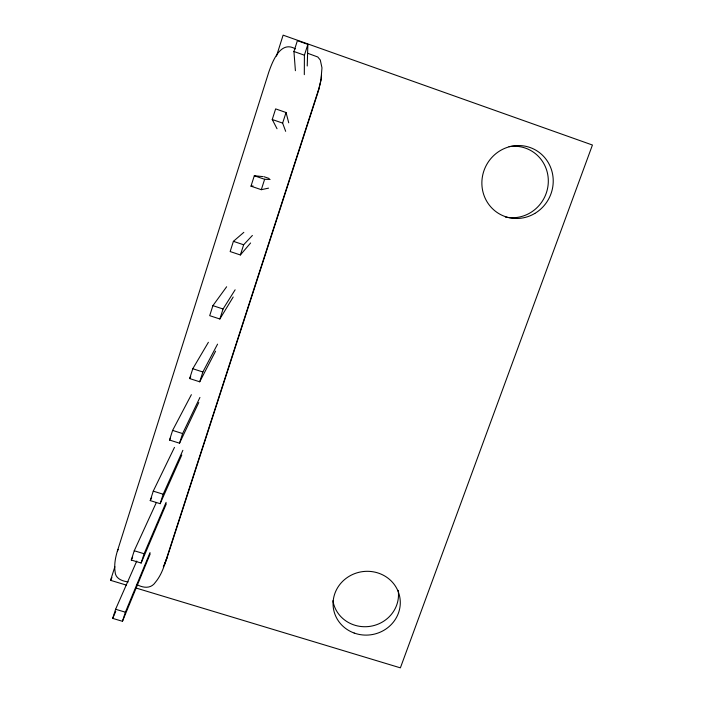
<?xml version="1.0" encoding="UTF-8"?>
<svg xmlns="http://www.w3.org/2000/svg" width="703" height="703" viewBox="0 0 703 703"><rect width="100%" height="100%" fill="white"/><g stroke="black" fill="none" stroke-linecap="round" stroke-linejoin="round"><path stroke-width="1.05" d="M304.311 74.65L304.408 55.203L307.87 44.386L297.387 40.669L293.933 51.495L295.401 70.695M307.229 66.003L307.87 44.386M321.289 77.936L321.543 75.239M320.902 80.687L321.974 67.857L320.296 60.027L317.809 56.996L307.659 53.27M163.316 566.873L166.963 558.05L318.274 91.408L320.735 81.407M321.262 78.587L318.274 91.408M295.418 48.929C280.602 39.992 272.544 61.416 268.81 72.04L117.366 551.126C115.345 557.778 114.044 564.861 115.099 571.803C115.362 578.692 122.331 581.214 128.21 581.899M126.32 585.089L110.564 580.335L114.87 566.732M276.49 56.082L283.116 35.15L592.436 145.029L400.385 667.85L135.767 587.945M150.178 553.946L122.463 621.294L112.7 618.385L115.6 609.264L136.769 561.056M166.295 503.875L141.136 563.033L131.294 560.036L134.255 550.748L156.391 502.425M181.796 454.999L160.152 503.673L150.24 500.598L153.254 491.142L174.476 447.372M198.791 402.503L179.537 443.198L169.537 440.043L172.613 430.403L191.374 394.682M215.584 351.149L199.722 381.799L189.652 378.557L192.789 368.732L208.396 342.282M226.638 286.762L212.904 305.647L209.705 315.665L219.854 318.995L233.194 297.017M243.836 232.341L233.405 241.34L230.153 251.551L240.382 254.969L250.602 242.983M268.555 188.14L261.305 189.687L250.997 186.172L254.31 175.759L262.904 176.602M277.026 128.746L272.246 119.501L275.638 108.886L286.042 112.506L288.731 122.814M122.463 621.294L125.38 612.19L150.029 552.576M141.136 563.033L144.106 553.753L166.101 502.355M160.152 503.673L163.184 494.227L182.877 450.307M179.537 443.198L182.622 433.575L199.933 397.432M199.722 381.799L202.868 371.992L217.561 344.145M219.854 318.995L223.062 308.995L235.127 289.803M240.382 254.969L243.642 244.776L252.386 235.452M261.305 189.687L264.636 179.291L270.093 179.476M285.664 131.329L282.641 123.113L286.042 112.506M136.47 584.395C143.192 588.033 150.873 589.088 155.504 582.154C159.563 577.26 162.296 571.416 164.291 565.423L318.582 89.527M164.291 565.423L166.963 558.05M112.7 618.385L115.749 611.39M131.294 560.036L132.647 557.048M150.24 500.598L151.655 497.645M110.564 580.335L111.926 577.523M117.366 551.126L118.262 549.342M169.537 440.043L170.539 438.118M189.652 378.557L190.741 376.676M250.997 186.172L253.054 185.961M115.6 609.264L125.38 612.19M134.255 550.748L144.106 553.753M153.254 491.142L163.184 494.227M172.613 430.403L182.622 433.575M192.789 368.732L202.868 371.992M212.904 305.647L223.062 308.995M233.405 241.34L243.642 244.776M263.976 176.708L269.17 178.483M254.31 175.759L264.636 179.291M272.246 119.501L282.641 123.113M293.933 51.495L304.408 55.203M509.034 146.637A35.994 34.746 -64.5 0 1 548.27 182.938A35.994 34.746 -64.5 0 1 505.352 217.025M398.17 590.371A33.041 31.301 -9.8 0 1 370.376 626.303A33.041 31.301 -9.8 0 1 332.906 600.731M534.842 213.422A36.723 35.44 -64.2 0 0 535.932 150.24A36.723 35.44 -64.2 0 0 481.871 182.402A36.723 35.44 -64.2 0 0 534.842 213.422M354.163 633.034A33.665 31.846 -9.8 0 0 399.954 598.104A33.665 31.846 -9.8 0 0 345.92 578.49A33.665 31.846 -9.8 0 0 354.163 633.034"/></g></svg>
